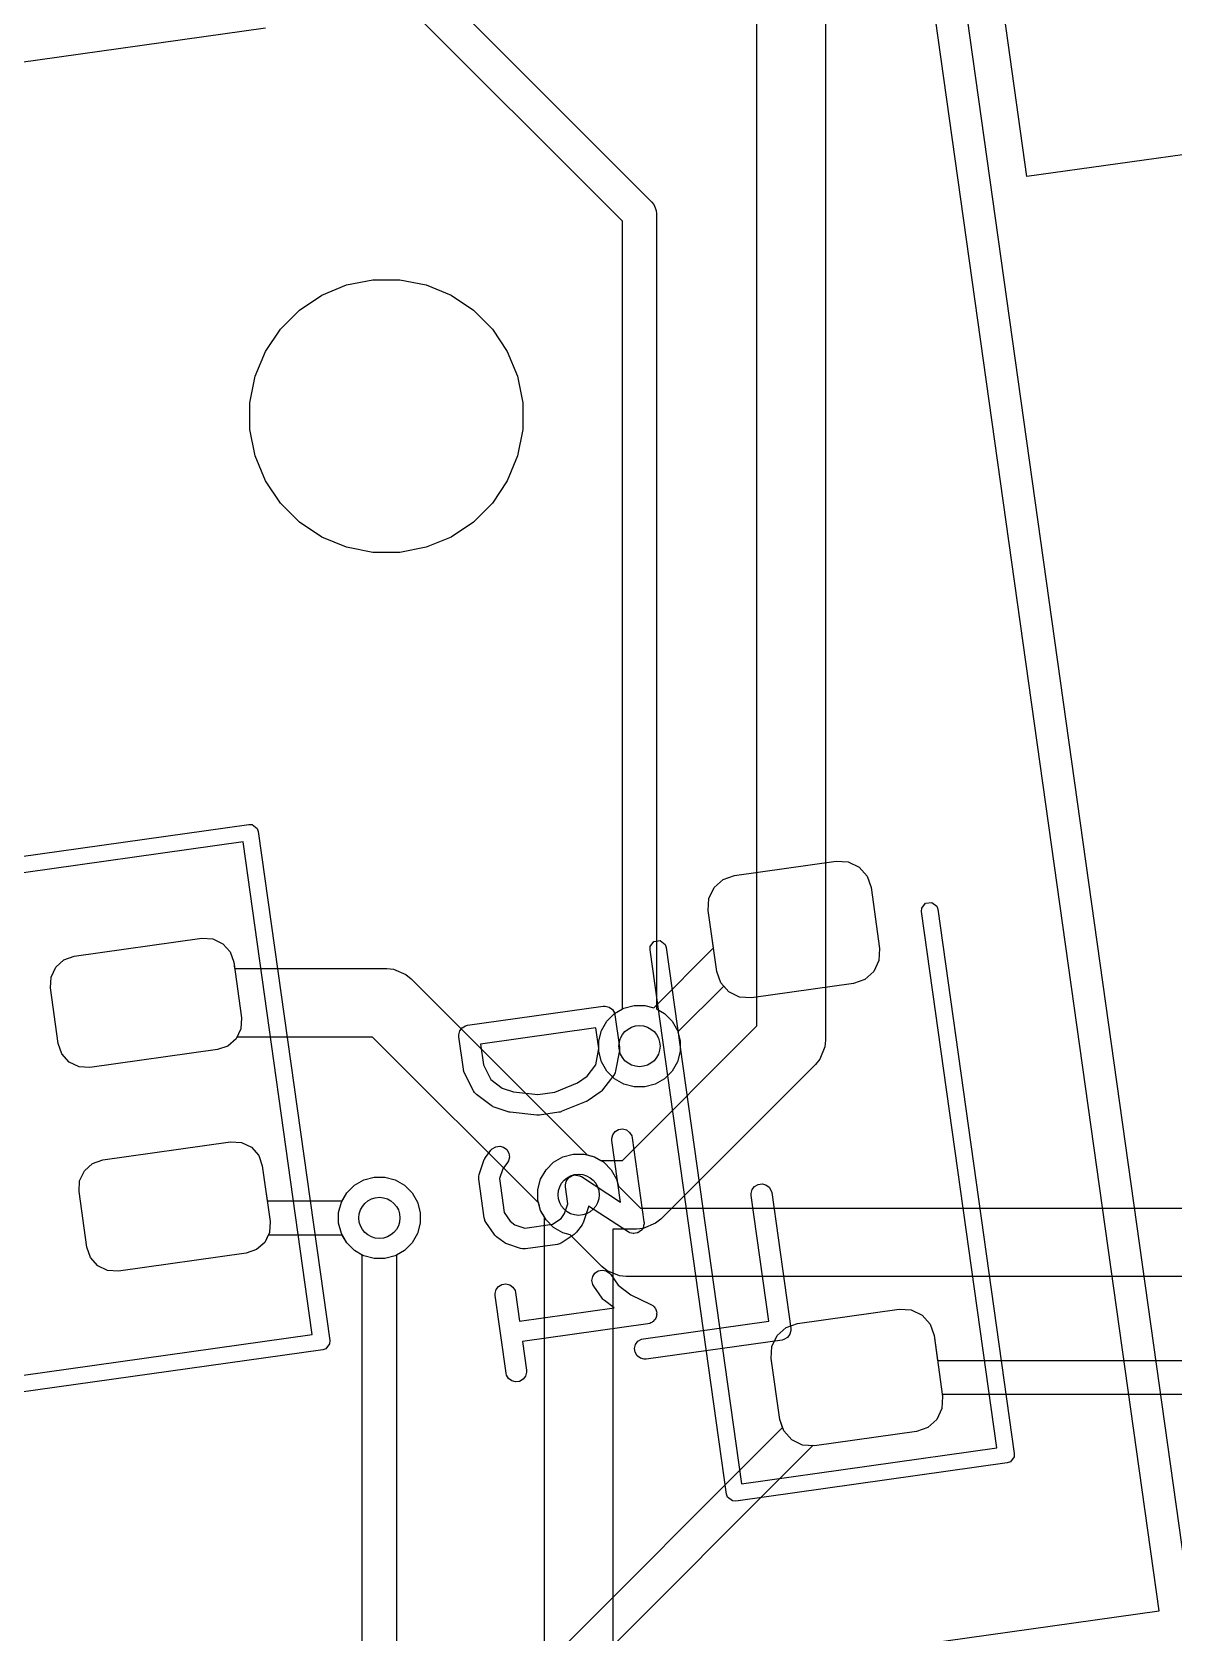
# Model space of a CAD drawing. Header units: millimetres. Extents: x 14 to 286, y -133 to -45.
# Drawn here: x 208.78 to 217.11, y -105.54 to -93.87 of the extents above; entities that cross this region are included whole.
import ezdxf

# ---------------------------------------------------------------- set-up
doc = ezdxf.new("R2010")
doc.units = ezdxf.units.MM
for name, color, linetype, true_color in [('B.Cu', 153, 'CONTINUOUS', 0x4d7fc4), ('B.Mask', 4, 'CONTINUOUS', 0x02ffee), ('B.Paste', 132, 'CONTINUOUS', 0x00c2c2), ('B.Silkscreen', 31, 'CONTINUOUS', 0xe8b2a7), ('F.Cu', 13, 'CONTINUOUS', 0xc83434), ('F.Mask', 201, 'CONTINUOUS', 0xd864ff), ('F.Paste', 253, 'CONTINUOUS', 0xb4a09a), ('F.Silkscreen', 41, 'CONTINUOUS', 0xf2eda1), ('User.Drawings', 9, 'CONTINUOUS', 0xc2c2c2)]:
    doc.layers.add(name, color=color, linetype=linetype, true_color=true_color)

msp = doc.modelspace()

# ---------------------------------------------------------------- linework, layer by layer
at = {"layer": 'B.Cu', "linetype": 'CONTINUOUS'}
for p, q in [((214.5711, -82.1548), (214.5711, -101.2197)), ((214.0711, -101.116146), (214.0711, -82.258353)), ((216.040353, -94.920786), (215.622834, -91.949982)), ((211.671546, -93.47407), (213.302788, -95.105311)), ((213.0894, -95.245476), (211.465312, -93.621388)), ((217.996178, -94.645912), (216.040353, -94.920786)), ((213.302788, -95.105311), (213.318333, -95.124253)), ((213.318333, -95.124253), (213.318334, -95.124254)), ((213.318334, -95.124254), (213.323959, -95.137835)), ((213.323959, -95.137835), (213.336123, -95.167202)), ((213.336123, -95.167202), (213.336998, -95.169314)), ((213.0894, -100.992022), (213.0894, -95.245476)), ((213.336998, -95.169314), (213.3394, -95.1937)), ((213.3394, -95.1937), (213.3394, -100.992022)), ((213.031772, -101.025294), (213.0894, -100.992022)), ((213.3394, -100.992022), (213.397028, -101.025294)), ((212.937236, -101.148495), (212.976394, -101.080672)), ((212.976394, -101.080672), (213.031772, -101.025294)), ((213.089846, -102.0974), (214.0711, -101.116146)), ((213.397028, -101.025294), (213.452406, -101.080672)), ((213.452406, -101.080672), (213.491564, -101.148495)), ((212.916967, -101.224142), (212.937236, -101.148495)), ((212.916967, -101.302458), (212.916967, -101.224142)), ((213.491564, -101.148495), (213.511833, -101.224142)), ((213.511833, -101.224142), (213.511833, -101.302458)), ((214.5711, -101.2197), (214.566297, -101.268462)), ((212.937236, -101.378105), (212.916967, -101.302458)), ((213.511833, -101.302458), (213.491564, -101.378105)), ((214.566297, -101.268472), (214.528968, -101.358592)), ((214.566297, -101.268462), (214.566297, -101.268472)), ((212.976394, -101.445928), (212.937236, -101.378105)), ((213.031772, -101.501306), (212.976394, -101.445928)), ((214.497877, -101.396476), (213.370177, -102.524177)), ((213.452406, -101.445928), (213.397028, -101.501306)), ((213.491564, -101.378105), (213.452406, -101.445928)), ((214.528968, -101.358592), (214.497877, -101.396476)), ((213.099595, -101.540464), (213.031772, -101.501306)), ((213.175242, -101.560733), (213.099595, -101.540464)), ((213.253558, -101.560733), (213.175242, -101.560733)), ((213.329205, -101.540464), (213.253558, -101.560733)), ((213.397028, -101.501306), (213.329205, -101.540464)), ((212.655595, -102.070236), (212.731242, -102.049967)), ((212.731242, -102.049967), (212.809558, -102.049967)), ((212.809558, -102.049967), (212.885205, -102.070236)), ((212.493236, -102.232595), (212.532394, -102.164772)), ((212.532394, -102.164772), (212.587772, -102.109394)), ((212.587772, -102.109394), (212.655595, -102.070236)), ((212.885205, -102.070236), (212.932254, -102.0974)), ((212.932254, -102.0974), (213.089846, -102.0974)), ((211.079294, -102.333272), (211.134672, -102.277894)), ((211.134672, -102.277894), (211.202495, -102.238736)), ((211.202495, -102.238736), (211.278142, -102.218467)), ((211.278142, -102.218467), (211.356458, -102.218467)), ((211.356458, -102.218467), (211.432105, -102.238736)), ((211.432105, -102.238736), (211.499928, -102.277894)), ((211.499928, -102.277894), (211.555306, -102.333272)), ((212.472967, -102.308242), (212.493236, -102.232595)), ((211.019867, -102.476742), (211.040136, -102.401095)), ((211.040136, -102.401095), (211.079294, -102.333272)), ((211.555306, -102.333272), (211.594464, -102.401095)), ((211.594464, -102.401095), (211.614733, -102.476742)), ((212.472967, -102.386558), (212.472967, -102.308242)), ((212.493236, -102.462205), (212.472967, -102.386558)), ((211.019867, -102.555058), (211.019867, -102.476742)), ((211.614733, -102.476742), (211.614733, -102.555058)), ((212.5204, -102.509253), (212.493236, -102.462205)), ((212.5204, -107.5731), (212.5204, -102.509253)), ((213.370177, -102.524177), (213.332297, -102.555262)), ((211.040136, -102.630705), (211.019867, -102.555058)), ((211.079294, -102.698528), (211.040136, -102.630705)), ((211.594464, -102.630705), (211.555306, -102.698528)), ((211.614733, -102.555058), (211.594464, -102.630705)), ((213.1934, -102.5974), (213.0204, -102.5974)), ((213.0204, -102.5974), (213.0204, -107.469546)), ((213.242173, -102.592596), (213.1934, -102.5974)), ((213.332293, -102.555267), (213.242173, -102.592596)), ((213.332297, -102.555262), (213.332293, -102.555267)), ((211.134672, -102.753906), (211.079294, -102.698528)), ((211.1923, -102.787177), (211.134672, -102.753906)), ((211.499928, -102.753906), (211.4423, -102.787177)), ((211.555306, -102.698528), (211.499928, -102.753906)), ((211.1923, -107.041224), (211.1923, -102.787177)), ((211.4423, -102.787177), (211.4423, -107.093))]:
    msp.add_line(p, q, dxfattribs=at)
at = {"layer": 'B.Cu'}
for centre in [(213.2144, -101.2633), (212.7704, -102.3474), (211.3173, -102.5159)]:
    msp.add_circle(centre, 0.15, dxfattribs=at)
at = {"layer": 'B.Mask', "linetype": 'CONTINUOUS'}
for p, q in [((216.040353, -94.920786), (215.622834, -91.949982)), ((219.308238, -94.461514), (216.040353, -94.920786)), ((210.896665, -95.78608), (211.077777, -95.711061)), ((211.077777, -95.711061), (211.270045, -95.672816)), ((211.270045, -95.672816), (211.466079, -95.672816)), ((211.466079, -95.672816), (211.658347, -95.711061)), ((211.658347, -95.711061), (211.839459, -95.78608)), ((210.733669, -95.894991), (210.896665, -95.78608)), ((211.839459, -95.78608), (212.002455, -95.894991)), ((210.595052, -96.033608), (210.733669, -95.894991)), ((212.002455, -95.894991), (212.141072, -96.033608)), ((210.486141, -96.196604), (210.595052, -96.033608)), ((212.141072, -96.033608), (212.249983, -96.196604)), ((210.411122, -96.377716), (210.486141, -96.196604)), ((212.249983, -96.196604), (212.325002, -96.377716)), ((210.372877, -96.569984), (210.411122, -96.377716)), ((212.325002, -96.377716), (212.363247, -96.569984)), ((210.372877, -96.766018), (210.372877, -96.569984)), ((212.363247, -96.569984), (212.363247, -96.766018)), ((210.411122, -96.958286), (210.372877, -96.766018)), ((212.363247, -96.766018), (212.325002, -96.958286)), ((210.486141, -97.139398), (210.411122, -96.958286)), ((212.325002, -96.958286), (212.249983, -97.139398)), ((210.595052, -97.302394), (210.486141, -97.139398)), ((212.249983, -97.139398), (212.141072, -97.302394)), ((210.733669, -97.441011), (210.595052, -97.302394)), ((212.141072, -97.302394), (212.002455, -97.441011)), ((210.896665, -97.549922), (210.733669, -97.441011)), ((212.002455, -97.441011), (211.839459, -97.549922)), ((211.077777, -97.624941), (210.896665, -97.549922)), ((211.839459, -97.549922), (211.658347, -97.624941)), ((211.270045, -97.663186), (211.077777, -97.624941)), ((211.466079, -97.663186), (211.270045, -97.663186)), ((211.658347, -97.624941), (211.466079, -97.663186))]:
    msp.add_line(p, q, dxfattribs=at)
at = {"layer": 'B.Paste', "linetype": 'CONTINUOUS'}
for p, q in [((216.040353, -94.920786), (215.622834, -91.949982)), ((219.308238, -94.461514), (216.040353, -94.920786))]:
    msp.add_line(p, q, dxfattribs=at)
at = {"layer": 'B.Silkscreen', "linetype": 'CONTINUOUS'}
msp.add_line((210.485652, -93.83827), (205.534311, -94.534135), dxfattribs=at)
at = {"layer": 'F.Cu', "linetype": 'CONTINUOUS'}
for p, q in [((213.906786, -100.018727), (214.649487, -99.914347)), ((214.649487, -99.914347), (214.737136, -99.919324)), ((214.737136, -99.919324), (214.816209, -99.957465)), ((213.758407, -100.106129), (213.823903, -100.047671)), ((213.823903, -100.047671), (213.906786, -100.018727)), ((214.816209, -99.957465), (214.874667, -100.022961)), ((214.874667, -100.022961), (214.903611, -100.105844)), ((213.715289, -100.272852), (213.720266, -100.185202)), ((213.720266, -100.185202), (213.758407, -100.106129)), ((214.903611, -100.105844), (214.966239, -100.551464)), ((213.753831, -100.547092), (213.715289, -100.272852)), ((209.091614, -100.607453), (210.022466, -100.476631)), ((210.022466, -100.476631), (210.102324, -100.481166)), ((210.102324, -100.481166), (210.174369, -100.515915)), ((210.174369, -100.515915), (210.22763, -100.57559)), ((208.956424, -100.687086), (209.016099, -100.633825)), ((209.016099, -100.633825), (209.091614, -100.607453)), ((210.22763, -100.57559), (210.254001, -100.651105)), ((210.254001, -100.651105), (210.260606, -100.6981)), ((213.317834, -100.983089), (213.753831, -100.547092)), ((214.961262, -100.639114), (214.923121, -100.718187)), ((214.966239, -100.551464), (214.961262, -100.639114)), ((208.91714, -100.838989), (208.921675, -100.759131)), ((208.921675, -100.759131), (208.956424, -100.687086)), ((210.260606, -100.6981), (211.3711, -100.6981)), ((211.3711, -100.6981), (211.419873, -100.702904)), ((211.419873, -100.702904), (211.509993, -100.740233)), ((211.509993, -100.740233), (211.509997, -100.740237)), ((211.509997, -100.740237), (211.547877, -100.771323)), ((211.547877, -100.771323), (212.832729, -102.056175)), ((214.923121, -100.718187), (214.857625, -100.776645)), ((208.974201, -101.244999), (208.91714, -100.838989)), ((213.828677, -100.825798), (213.49461, -101.159865)), ((213.865319, -100.866851), (213.828677, -100.825798)), ((213.944392, -100.904992), (213.865319, -100.866851)), ((214.774742, -100.805589), (214.032041, -100.909969)), ((214.857625, -100.776645), (214.774742, -100.805589)), ((213.031772, -101.025294), (213.099595, -100.986136)), ((213.099595, -100.986136), (213.175242, -100.965867)), ((213.175242, -100.965867), (213.253558, -100.965867)), ((213.253558, -100.965867), (213.317834, -100.983089)), ((214.032041, -100.909969), (213.944392, -100.904992)), ((212.937236, -101.148495), (212.976394, -101.080672)), ((212.976394, -101.080672), (213.031772, -101.025294)), ((210.271778, -101.209018), (210.212103, -101.262279)), ((210.277044, -101.1981), (210.271778, -101.209018)), ((211.267546, -101.1981), (210.277044, -101.1981)), ((212.479175, -102.409729), (211.267546, -101.1981)), ((212.916967, -101.224142), (212.937236, -101.148495)), ((212.916967, -101.302458), (212.916967, -101.224142)), ((213.49461, -101.159865), (213.511833, -101.224142)), ((213.511833, -101.224142), (213.511833, -101.302458)), ((209.000572, -101.320514), (208.974201, -101.244999)), ((209.053833, -101.380189), (209.000572, -101.320514)), ((210.136588, -101.288651), (209.205736, -101.419473)), ((210.212103, -101.262279), (210.136588, -101.288651)), ((212.937236, -101.378105), (212.916967, -101.302458)), ((213.511833, -101.302458), (213.491564, -101.378105)), ((209.125878, -101.414938), (209.053833, -101.380189)), ((209.205736, -101.419473), (209.125878, -101.414938)), ((212.976394, -101.445928), (212.937236, -101.378105)), ((213.031772, -101.501306), (212.976394, -101.445928)), ((213.452406, -101.445928), (213.397028, -101.501306)), ((213.491564, -101.378105), (213.452406, -101.445928)), ((213.099595, -101.540464), (213.031772, -101.501306)), ((213.175242, -101.560733), (213.099595, -101.540464)), ((213.253558, -101.560733), (213.175242, -101.560733)), ((213.329205, -101.540464), (213.253558, -101.560733)), ((213.397028, -101.501306), (213.329205, -101.540464)), ((209.300373, -102.092855), (210.231225, -101.962033)), ((210.231225, -101.962033), (210.311083, -101.966568)), ((210.311083, -101.966568), (210.383128, -102.001317)), ((210.383128, -102.001317), (210.436389, -102.060992)), ((212.832729, -102.056175), (212.885205, -102.070236)), ((209.130434, -102.244533), (209.165183, -102.172488)), ((209.165183, -102.172488), (209.224858, -102.119227)), ((209.224858, -102.119227), (209.300373, -102.092855)), ((210.436389, -102.060992), (210.46276, -102.136507)), ((210.46276, -102.136507), (210.498513, -102.3909)), ((212.885205, -102.070236), (212.953028, -102.109394)), ((212.953028, -102.109394), (213.008406, -102.164772)), ((213.008406, -102.164772), (213.047564, -102.232595)), ((209.125899, -102.324391), (209.130434, -102.244533)), ((211.079294, -102.333272), (211.134672, -102.277894)), ((211.134672, -102.277894), (211.202495, -102.238736)), ((211.202495, -102.238736), (211.278142, -102.218467)), ((211.278142, -102.218467), (211.356458, -102.218467)), ((211.356458, -102.218467), (211.432105, -102.238736)), ((211.432105, -102.238736), (211.499928, -102.277894)), ((211.499928, -102.277894), (211.555306, -102.333272)), ((213.047564, -102.232595), (213.061624, -102.28507)), ((213.061624, -102.28507), (213.221053, -102.4445)), ((209.18296, -102.730401), (209.125899, -102.324391)), ((210.498513, -102.3909), (211.046022, -102.3909)), ((211.046022, -102.3909), (211.079294, -102.333272)), ((211.555306, -102.333272), (211.594464, -102.401095)), ((211.594464, -102.401095), (211.614733, -102.476742)), ((211.614733, -102.476742), (211.614733, -102.555058)), ((212.493236, -102.462205), (212.479175, -102.409729)), ((212.532394, -102.530028), (212.493236, -102.462205)), ((213.221053, -102.4445), (223.969246, -102.4445)), ((210.506351, -102.6409), (210.480537, -102.69442)), ((211.046022, -102.6409), (210.506351, -102.6409)), ((211.079294, -102.698528), (211.046022, -102.6409)), ((211.594464, -102.630705), (211.555306, -102.698528)), ((211.614733, -102.555058), (211.594464, -102.630705)), ((212.587772, -102.585406), (212.532394, -102.530028)), ((212.655595, -102.624564), (212.587772, -102.585406)), ((212.70807, -102.638624), (212.655595, -102.624564)), ((212.940724, -102.871277), (212.70807, -102.638624)), ((209.209331, -102.805916), (209.18296, -102.730401)), ((210.420862, -102.747681), (210.345347, -102.774053)), ((210.480537, -102.69442), (210.420862, -102.747681)), ((211.134672, -102.753906), (211.079294, -102.698528)), ((211.202495, -102.793064), (211.134672, -102.753906)), ((211.499928, -102.753906), (211.432105, -102.793064)), ((211.555306, -102.698528), (211.499928, -102.753906)), ((209.262592, -102.865591), (209.209331, -102.805916)), ((209.334637, -102.90034), (209.262592, -102.865591)), ((210.345347, -102.774053), (209.414495, -102.904875)), ((211.278142, -102.813333), (211.202495, -102.793064)), ((211.356458, -102.813333), (211.278142, -102.813333)), ((211.432105, -102.793064), (211.356458, -102.813333)), ((212.978608, -102.902368), (212.940724, -102.871277)), ((209.414495, -102.904875), (209.334637, -102.90034)), ((213.068728, -102.939697), (212.978608, -102.902368)), ((213.068737, -102.939697), (213.068728, -102.939697)), ((213.1175, -102.9445), (213.068737, -102.939697)), ((223.969246, -102.9445), (213.1175, -102.9445)), ((214.366058, -103.286611), (215.108759, -103.182231)), ((215.108759, -103.182231), (215.196408, -103.187208)), ((215.196408, -103.187208), (215.275481, -103.225349)), ((215.275481, -103.225349), (215.333939, -103.290845)), ((214.217679, -103.374013), (214.283175, -103.315555)), ((214.283175, -103.315555), (214.366058, -103.286611)), ((215.333939, -103.290845), (215.362883, -103.373728)), ((214.174561, -103.540736), (214.179538, -103.453086)), ((214.179538, -103.453086), (214.217679, -103.374013)), ((215.362883, -103.373728), (215.388359, -103.555)), ((214.237189, -103.986356), (214.174561, -103.540736)), ((215.388359, -103.555), (236.297924, -103.555)), ((236.3497, -103.805), (215.423495, -103.805)), ((215.423495, -103.805), (215.425511, -103.819348)), ((215.420534, -103.906998), (215.382393, -103.986071)), ((215.425511, -103.819348), (215.420534, -103.906998)), ((214.257812, -104.045411), (214.237189, -103.986356)), ((215.382393, -103.986071), (215.316897, -104.044529)), ((212.538224, -105.765), (214.257812, -104.045411)), ((215.234014, -104.073473), (214.491313, -104.177853)), ((215.316897, -104.044529), (215.234014, -104.073473)), ((214.479588, -104.177187), (212.678388, -105.978388)), ((214.491313, -104.177853), (214.479588, -104.177187))]:
    msp.add_line(p, q, dxfattribs=at)
at = {"layer": 'F.Cu'}
for centre in [(213.2144, -101.2633), (212.7704, -102.3474), (211.3173, -102.5159)]:
    msp.add_circle(centre, 0.15, dxfattribs=at)
at = {"layer": 'F.Mask', "linetype": 'CONTINUOUS'}
for p, q in [((210.896665, -95.78608), (211.077777, -95.711061)), ((211.077777, -95.711061), (211.270045, -95.672816)), ((211.270045, -95.672816), (211.466079, -95.672816)), ((211.466079, -95.672816), (211.658347, -95.711061)), ((211.658347, -95.711061), (211.839459, -95.78608)), ((210.733669, -95.894991), (210.896665, -95.78608)), ((211.839459, -95.78608), (212.002455, -95.894991)), ((210.595052, -96.033608), (210.733669, -95.894991)), ((212.002455, -95.894991), (212.141072, -96.033608)), ((210.486141, -96.196604), (210.595052, -96.033608)), ((212.141072, -96.033608), (212.249983, -96.196604)), ((210.411122, -96.377716), (210.486141, -96.196604)), ((212.249983, -96.196604), (212.325002, -96.377716)), ((210.372877, -96.569984), (210.411122, -96.377716)), ((212.325002, -96.377716), (212.363247, -96.569984)), ((210.372877, -96.766018), (210.372877, -96.569984)), ((212.363247, -96.569984), (212.363247, -96.766018)), ((210.411122, -96.958286), (210.372877, -96.766018)), ((212.363247, -96.766018), (212.325002, -96.958286)), ((210.486141, -97.139398), (210.411122, -96.958286)), ((212.325002, -96.958286), (212.249983, -97.139398)), ((210.595052, -97.302394), (210.486141, -97.139398)), ((212.249983, -97.139398), (212.141072, -97.302394)), ((210.733669, -97.441011), (210.595052, -97.302394)), ((212.141072, -97.302394), (212.002455, -97.441011)), ((210.896665, -97.549922), (210.733669, -97.441011)), ((212.002455, -97.441011), (211.839459, -97.549922)), ((211.077777, -97.624941), (210.896665, -97.549922)), ((211.839459, -97.549922), (211.658347, -97.624941)), ((211.270045, -97.663186), (211.077777, -97.624941)), ((211.466079, -97.663186), (211.270045, -97.663186)), ((211.658347, -97.624941), (211.466079, -97.663186)), ((213.906786, -100.018727), (214.649487, -99.914347)), ((214.649487, -99.914347), (214.737136, -99.919324)), ((214.737136, -99.919324), (214.816209, -99.957465)), ((213.758407, -100.106129), (213.823903, -100.047671)), ((213.823903, -100.047671), (213.906786, -100.018727)), ((214.816209, -99.957465), (214.874667, -100.022961)), ((214.874667, -100.022961), (214.903611, -100.105844)), ((213.715289, -100.272852), (213.720266, -100.185202)), ((213.720266, -100.185202), (213.758407, -100.106129)), ((214.903611, -100.105844), (214.966239, -100.551464)), ((213.777917, -100.718472), (213.715289, -100.272852)), ((209.091614, -100.607453), (210.022466, -100.476631)), ((210.022466, -100.476631), (210.102324, -100.481166)), ((210.102324, -100.481166), (210.174369, -100.515915)), ((210.174369, -100.515915), (210.22763, -100.57559)), ((208.956424, -100.687086), (209.016099, -100.633825)), ((209.016099, -100.633825), (209.091614, -100.607453)), ((210.22763, -100.57559), (210.254001, -100.651105)), ((210.254001, -100.651105), (210.311062, -101.057115)), ((214.961262, -100.639114), (214.923121, -100.718187)), ((214.966239, -100.551464), (214.961262, -100.639114)), ((208.91714, -100.838989), (208.921675, -100.759131)), ((208.921675, -100.759131), (208.956424, -100.687086)), ((213.806861, -100.801355), (213.777917, -100.718472)), ((214.923121, -100.718187), (214.857625, -100.776645)), ((208.974201, -101.244999), (208.91714, -100.838989)), ((213.865319, -100.866851), (213.806861, -100.801355)), ((213.944392, -100.904992), (213.865319, -100.866851)), ((214.774742, -100.805589), (214.032041, -100.909969)), ((214.857625, -100.776645), (214.774742, -100.805589)), ((214.032041, -100.909969), (213.944392, -100.904992)), ((210.311062, -101.057115), (210.306527, -101.136973)), ((210.271778, -101.209018), (210.212103, -101.262279)), ((210.306527, -101.136973), (210.271778, -101.209018)), ((209.000572, -101.320514), (208.974201, -101.244999)), ((209.053833, -101.380189), (209.000572, -101.320514)), ((210.136588, -101.288651), (209.205736, -101.419473)), ((210.212103, -101.262279), (210.136588, -101.288651)), ((209.125878, -101.414938), (209.053833, -101.380189)), ((209.205736, -101.419473), (209.125878, -101.414938)), ((209.300373, -102.092855), (210.231225, -101.962033)), ((210.231225, -101.962033), (210.311083, -101.966568)), ((210.311083, -101.966568), (210.383128, -102.001317)), ((210.383128, -102.001317), (210.436389, -102.060992)), ((209.130434, -102.244533), (209.165183, -102.172488)), ((209.165183, -102.172488), (209.224858, -102.119227)), ((209.224858, -102.119227), (209.300373, -102.092855)), ((210.436389, -102.060992), (210.46276, -102.136507)), ((210.46276, -102.136507), (210.519821, -102.542517)), ((209.125899, -102.324391), (209.130434, -102.244533)), ((209.18296, -102.730401), (209.125899, -102.324391)), ((210.515286, -102.622375), (210.480537, -102.69442)), ((210.519821, -102.542517), (210.515286, -102.622375)), ((209.209331, -102.805916), (209.18296, -102.730401)), ((210.420862, -102.747681), (210.345347, -102.774053)), ((210.480537, -102.69442), (210.420862, -102.747681)), ((209.262592, -102.865591), (209.209331, -102.805916)), ((209.334637, -102.90034), (209.262592, -102.865591)), ((210.345347, -102.774053), (209.414495, -102.904875)), ((209.414495, -102.904875), (209.334637, -102.90034)), ((214.366058, -103.286611), (215.108759, -103.182231)), ((215.108759, -103.182231), (215.196408, -103.187208)), ((215.196408, -103.187208), (215.275481, -103.225349)), ((215.275481, -103.225349), (215.333939, -103.290845)), ((214.217679, -103.374013), (214.283175, -103.315555)), ((214.283175, -103.315555), (214.366058, -103.286611)), ((215.333939, -103.290845), (215.362883, -103.373728)), ((214.174561, -103.540736), (214.179538, -103.453086)), ((214.179538, -103.453086), (214.217679, -103.374013)), ((215.362883, -103.373728), (215.425511, -103.819348)), ((214.237189, -103.986356), (214.174561, -103.540736)), ((215.420534, -103.906998), (215.382393, -103.986071)), ((215.425511, -103.819348), (215.420534, -103.906998)), ((214.266133, -104.069239), (214.237189, -103.986356)), ((215.382393, -103.986071), (215.316897, -104.044529)), ((214.324591, -104.134735), (214.266133, -104.069239)), ((214.403664, -104.172876), (214.324591, -104.134735)), ((215.234014, -104.073473), (214.491313, -104.177853)), ((215.316897, -104.044529), (215.234014, -104.073473)), ((214.491313, -104.177853), (214.403664, -104.172876))]:
    msp.add_line(p, q, dxfattribs=at)
at = {"layer": 'F.Paste', "linetype": 'CONTINUOUS'}
for p, q in [((213.906786, -100.018727), (214.649487, -99.914347)), ((214.649487, -99.914347), (214.737136, -99.919324)), ((214.737136, -99.919324), (214.816209, -99.957465)), ((213.758407, -100.106129), (213.823903, -100.047671)), ((213.823903, -100.047671), (213.906786, -100.018727)), ((214.816209, -99.957465), (214.874667, -100.022961)), ((214.874667, -100.022961), (214.903611, -100.105844)), ((213.715289, -100.272852), (213.720266, -100.185202)), ((213.720266, -100.185202), (213.758407, -100.106129)), ((214.903611, -100.105844), (214.966239, -100.551464)), ((213.777917, -100.718472), (213.715289, -100.272852)), ((209.091614, -100.607453), (210.022466, -100.476631)), ((210.022466, -100.476631), (210.102324, -100.481166)), ((210.102324, -100.481166), (210.174369, -100.515915)), ((210.174369, -100.515915), (210.22763, -100.57559)), ((208.956424, -100.687086), (209.016099, -100.633825)), ((209.016099, -100.633825), (209.091614, -100.607453)), ((210.22763, -100.57559), (210.254001, -100.651105)), ((210.254001, -100.651105), (210.311062, -101.057115)), ((214.961262, -100.639114), (214.923121, -100.718187)), ((214.966239, -100.551464), (214.961262, -100.639114)), ((208.91714, -100.838989), (208.921675, -100.759131)), ((208.921675, -100.759131), (208.956424, -100.687086)), ((213.806861, -100.801355), (213.777917, -100.718472)), ((214.923121, -100.718187), (214.857625, -100.776645)), ((208.974201, -101.244999), (208.91714, -100.838989)), ((213.865319, -100.866851), (213.806861, -100.801355)), ((213.944392, -100.904992), (213.865319, -100.866851)), ((214.774742, -100.805589), (214.032041, -100.909969)), ((214.857625, -100.776645), (214.774742, -100.805589)), ((214.032041, -100.909969), (213.944392, -100.904992)), ((210.311062, -101.057115), (210.306527, -101.136973)), ((210.271778, -101.209018), (210.212103, -101.262279)), ((210.306527, -101.136973), (210.271778, -101.209018)), ((209.000572, -101.320514), (208.974201, -101.244999)), ((209.053833, -101.380189), (209.000572, -101.320514)), ((210.136588, -101.288651), (209.205736, -101.419473)), ((210.212103, -101.262279), (210.136588, -101.288651)), ((209.125878, -101.414938), (209.053833, -101.380189)), ((209.205736, -101.419473), (209.125878, -101.414938)), ((209.300373, -102.092855), (210.231225, -101.962033)), ((210.231225, -101.962033), (210.311083, -101.966568)), ((210.311083, -101.966568), (210.383128, -102.001317)), ((210.383128, -102.001317), (210.436389, -102.060992)), ((209.130434, -102.244533), (209.165183, -102.172488)), ((209.165183, -102.172488), (209.224858, -102.119227)), ((209.224858, -102.119227), (209.300373, -102.092855)), ((210.436389, -102.060992), (210.46276, -102.136507)), ((210.46276, -102.136507), (210.519821, -102.542517)), ((209.125899, -102.324391), (209.130434, -102.244533)), ((209.18296, -102.730401), (209.125899, -102.324391)), ((210.515286, -102.622375), (210.480537, -102.69442)), ((210.519821, -102.542517), (210.515286, -102.622375)), ((209.209331, -102.805916), (209.18296, -102.730401)), ((210.420862, -102.747681), (210.345347, -102.774053)), ((210.480537, -102.69442), (210.420862, -102.747681)), ((209.262592, -102.865591), (209.209331, -102.805916)), ((209.334637, -102.90034), (209.262592, -102.865591)), ((210.345347, -102.774053), (209.414495, -102.904875)), ((209.414495, -102.904875), (209.334637, -102.90034)), ((214.366058, -103.286611), (215.108759, -103.182231)), ((215.108759, -103.182231), (215.196408, -103.187208)), ((215.196408, -103.187208), (215.275481, -103.225349)), ((215.275481, -103.225349), (215.333939, -103.290845)), ((214.217679, -103.374013), (214.283175, -103.315555)), ((214.283175, -103.315555), (214.366058, -103.286611)), ((215.333939, -103.290845), (215.362883, -103.373728)), ((214.174561, -103.540736), (214.179538, -103.453086)), ((214.179538, -103.453086), (214.217679, -103.374013)), ((215.362883, -103.373728), (215.425511, -103.819348)), ((214.237189, -103.986356), (214.174561, -103.540736)), ((215.420534, -103.906998), (215.382393, -103.986071)), ((215.425511, -103.819348), (215.420534, -103.906998)), ((214.266133, -104.069239), (214.237189, -103.986356)), ((215.382393, -103.986071), (215.316897, -104.044529)), ((214.324591, -104.134735), (214.266133, -104.069239)), ((214.403664, -104.172876), (214.324591, -104.134735)), ((215.234014, -104.073473), (214.491313, -104.177853)), ((215.316897, -104.044529), (215.234014, -104.073473)), ((214.491313, -104.177853), (214.403664, -104.172876))]:
    msp.add_line(p, q, dxfattribs=at)
at = {"layer": 'F.Silkscreen', "linetype": 'CONTINUOUS'}
for p, q in [((210.896665, -95.78608), (211.077777, -95.711061)), ((211.077777, -95.711061), (211.270045, -95.672816)), ((211.270045, -95.672816), (211.466079, -95.672816)), ((211.466079, -95.672816), (211.658347, -95.711061)), ((211.658347, -95.711061), (211.839459, -95.78608)), ((210.733669, -95.894991), (210.896665, -95.78608)), ((211.839459, -95.78608), (212.002455, -95.894991)), ((210.595052, -96.033608), (210.733669, -95.894991)), ((212.002455, -95.894991), (212.141072, -96.033608)), ((210.486141, -96.196604), (210.595052, -96.033608)), ((212.141072, -96.033608), (212.249983, -96.196604)), ((210.411122, -96.377716), (210.486141, -96.196604)), ((212.249983, -96.196604), (212.325002, -96.377716)), ((210.372877, -96.569984), (210.411122, -96.377716)), ((212.325002, -96.377716), (212.363247, -96.569984)), ((210.372877, -96.766018), (210.372877, -96.569984)), ((212.363247, -96.569984), (212.363247, -96.766018)), ((210.411122, -96.958286), (210.372877, -96.766018)), ((212.363247, -96.766018), (212.325002, -96.958286)), ((210.486141, -97.139398), (210.411122, -96.958286)), ((212.325002, -96.958286), (212.249983, -97.139398)), ((210.595052, -97.302394), (210.486141, -97.139398)), ((212.249983, -97.139398), (212.141072, -97.302394)), ((210.733669, -97.441011), (210.595052, -97.302394)), ((212.141072, -97.302394), (212.002455, -97.441011)), ((210.896665, -97.549922), (210.733669, -97.441011)), ((212.002455, -97.441011), (211.839459, -97.549922)), ((211.077777, -97.624941), (210.896665, -97.549922)), ((211.839459, -97.549922), (211.658347, -97.624941)), ((211.270045, -97.663186), (211.077777, -97.624941)), ((211.466079, -97.663186), (211.270045, -97.663186)), ((211.658347, -97.624941), (211.466079, -97.663186)), ((203.136222, -100.661813), (210.365179, -99.64585)), ((210.365179, -99.64585), (210.388552, -99.647177)), ((210.388552, -99.647177), (210.425227, -99.674814)), ((210.425227, -99.674814), (210.432945, -99.696916)), ((210.432945, -99.696916), (210.954844, -103.410421)), ((210.322463, -99.773032), (203.212338, -100.772294)), ((210.827661, -103.367705), (210.322463, -99.773032)), ((215.271615, -100.281335), (215.272942, -100.257962)), ((215.82135, -104.192896), (215.271615, -100.281335)), ((215.272942, -100.257962), (215.300579, -100.221287)), ((215.300579, -100.221287), (215.346054, -100.214896)), ((215.346054, -100.214896), (215.382729, -100.242533)), ((215.382729, -100.242533), (215.390447, -100.264635)), ((215.390447, -100.264635), (215.948533, -104.235611)), ((213.29108, -100.559681), (213.292407, -100.536308)), ((213.292407, -100.536308), (213.320044, -100.499633)), ((213.320044, -100.499633), (213.365519, -100.493242)), ((213.365519, -100.493242), (213.402194, -100.520879)), ((213.402194, -100.520879), (213.409912, -100.542981)), ((213.849164, -104.530656), (213.29108, -100.559681)), ((213.409912, -100.542981), (213.959645, -104.454539)), ((211.960037, -101.111006), (212.950305, -100.971833)), ((212.950305, -100.971833), (212.964995, -100.971223)), ((212.964995, -100.971223), (212.993327, -100.978551)), ((212.993327, -100.978551), (213.016697, -100.996162)), ((213.016697, -100.996162), (213.03155, -101.021376)), ((211.920534, -101.129322), (211.945748, -101.114469)), ((211.945748, -101.114469), (211.960037, -101.111006)), ((213.03155, -101.021376), (213.035013, -101.035665)), ((213.035013, -101.035665), (213.068149, -101.271443)), ((211.895595, -101.181024), (211.902923, -101.152692)), ((211.896205, -101.195714), (211.895595, -101.181024)), ((211.929341, -101.431492), (211.896205, -101.195714)), ((211.902923, -101.152692), (211.920534, -101.129322)), ((212.89691, -101.13081), (212.055182, -101.249108)), ((212.917915, -101.280265), (212.89691, -101.13081)), ((212.055182, -101.249108), (212.076187, -101.398562)), ((212.896052, -101.398979), (212.917915, -101.280265)), ((213.067639, -101.295465), (213.040366, -101.443559)), ((213.068262, -101.288048), (213.067639, -101.295465)), ((213.068149, -101.271443), (213.068457, -101.278878)), ((213.068758, -101.286133), (213.068262, -101.288048)), ((213.068457, -101.278878), (213.068871, -101.280814)), ((213.068871, -101.280814), (213.068647, -101.28347)), ((213.068647, -101.28347), (213.068758, -101.286133)), ((211.931092, -101.43872), (211.929341, -101.431492)), ((211.931229, -101.440699), (211.931092, -101.43872)), ((211.932176, -101.443191), (211.931229, -101.440699)), ((211.932804, -101.445781), (211.932176, -101.443191)), ((211.933809, -101.447487), (211.932804, -101.445781)), ((211.936453, -101.454443), (211.933809, -101.447487)), ((212.003491, -101.589282), (211.936453, -101.454443)), ((212.076187, -101.398562), (212.129924, -101.50665)), ((212.832975, -101.482684), (212.896052, -101.398979)), ((213.034158, -101.462559), (213.026503, -101.475111)), ((213.034832, -101.459949), (213.034158, -101.462559)), ((213.036298, -101.457688), (213.034832, -101.459949)), ((213.040366, -101.443559), (213.036298, -101.457688)), ((212.011295, -101.601742), (212.003491, -101.589282)), ((212.129924, -101.50665), (212.213631, -101.569728)), ((212.213631, -101.569728), (212.295227, -101.597132)), ((212.596287, -101.598631), (212.762094, -101.531518)), ((212.762094, -101.531518), (212.832975, -101.482684)), ((212.939331, -101.589815), (212.937295, -101.591534)), ((212.940408, -101.588151), (212.939331, -101.589815)), ((212.945447, -101.582677), (212.940408, -101.588151)), ((213.026503, -101.475111), (212.945447, -101.582677)), ((212.013326, -101.603511), (212.011295, -101.601742)), ((212.014694, -101.605834), (212.013326, -101.603511)), ((212.025513, -101.615791), (212.014694, -101.605834)), ((212.133079, -101.696847), (212.025513, -101.615791)), ((212.139429, -101.700719), (212.133079, -101.696847)), ((212.140925, -101.702023), (212.139429, -101.700719)), ((212.143358, -101.703116), (212.140925, -101.702023)), ((212.145631, -101.704502), (212.143358, -101.703116)), ((212.147547, -101.704997), (212.145631, -101.704502)), ((212.154336, -101.708047), (212.147547, -101.704997)), ((212.295227, -101.597132), (212.473107, -101.615943)), ((212.473107, -101.615943), (212.596287, -101.598631)), ((212.826004, -101.667472), (212.64401, -101.741137)), ((212.827018, -101.66694), (212.826004, -101.667472)), ((212.827549, -101.666827), (212.827018, -101.66694)), ((212.833268, -101.663664), (212.827549, -101.666827)), ((212.839027, -101.660646), (212.833268, -101.663664)), ((212.839412, -101.660267), (212.839027, -101.660646)), ((212.840416, -101.659712), (212.839412, -101.660267)), ((212.928099, -101.599302), (212.840416, -101.659712)), ((212.933781, -101.594502), (212.928099, -101.599302)), ((212.93549, -101.593496), (212.933781, -101.594502)), ((212.937295, -101.591534), (212.93549, -101.593496)), ((212.255274, -101.741948), (212.154336, -101.708047)), ((212.256392, -101.742205), (212.255274, -101.741948)), ((212.256867, -101.742463), (212.256392, -101.742205)), ((212.263233, -101.743776), (212.256867, -101.742463)), ((212.269604, -101.745241), (212.263233, -101.743776)), ((212.270145, -101.745203), (212.269604, -101.745241)), ((212.271266, -101.745435), (212.270145, -101.745203)), ((212.466516, -101.766082), (212.271266, -101.745435)), ((212.469077, -101.7661), (212.466516, -101.766082)), ((212.470151, -101.766378), (212.469077, -101.7661)), ((212.475687, -101.766148), (212.470151, -101.766378)), ((212.481219, -101.766188), (212.475687, -101.766148)), ((212.48228, -101.765874), (212.481219, -101.766188)), ((212.484841, -101.765768), (212.48228, -101.765874)), ((212.626308, -101.745886), (212.484841, -101.765768)), ((212.6288, -101.745282), (212.626308, -101.745886)), ((212.629906, -101.745291), (212.6288, -101.745282)), ((212.635215, -101.743727), (212.629906, -101.745291)), ((212.640597, -101.742423), (212.635215, -101.743727)), ((212.64155, -101.741861), (212.640597, -101.742423)), ((212.64401, -101.741137), (212.64155, -101.741861)), ((213.011781, -101.937807), (213.019109, -101.909475)), ((213.012391, -101.952497), (213.011781, -101.937807)), ((213.019109, -101.909475), (213.03672, -101.886105)), ((213.03672, -101.886105), (213.061934, -101.871252)), ((213.061934, -101.871252), (213.090913, -101.867179)), ((213.090913, -101.867179), (213.119245, -101.874507)), ((213.119245, -101.874507), (213.142615, -101.892118)), ((213.142615, -101.892118), (213.157468, -101.917332)), ((213.157468, -101.917332), (213.160931, -101.931621)), ((213.160931, -101.931621), (213.247086, -102.544644)), ((212.090279, -102.076624), (212.130808, -102.022841)), ((212.130808, -102.022841), (212.140764, -102.012023)), ((212.140764, -102.012023), (212.165979, -101.997171)), ((212.165979, -101.997171), (212.194957, -101.993099)), ((212.194957, -101.993099), (212.223289, -102.000426)), ((212.223289, -102.000426), (212.24666, -102.018037)), ((212.24666, -102.018037), (212.261512, -102.043252)), ((212.261512, -102.043252), (212.265584, -102.07223)), ((213.075543, -102.401845), (213.012391, -101.952497)), ((212.045178, -102.19882), (212.079079, -102.097882)), ((212.079079, -102.097882), (212.082128, -102.091091)), ((212.082128, -102.091091), (212.082624, -102.089177)), ((212.082624, -102.089177), (212.084008, -102.086906)), ((212.084008, -102.086906), (212.085103, -102.08447)), ((212.085103, -102.08447), (212.086407, -102.082973)), ((212.086407, -102.082973), (212.090279, -102.076624)), ((212.217398, -102.157177), (212.193009, -102.229793)), ((212.250602, -102.113115), (212.217398, -102.157177)), ((212.258257, -102.100562), (212.250602, -102.113115)), ((212.265584, -102.07223), (212.258257, -102.100562)), ((212.041395, -102.218447), (212.042069, -102.215837)), ((212.042005, -102.233137), (212.041395, -102.218447)), ((212.041885, -102.21315), (212.045178, -102.19882)), ((212.042069, -102.215837), (212.041885, -102.21315)), ((212.081769, -102.516071), (212.042005, -102.233137)), ((212.193009, -102.229793), (212.227844, -102.477661)), ((212.674184, -102.27875), (212.674448, -102.277345)), ((212.674587, -102.280678), (212.674184, -102.27875)), ((212.6743, -102.273759), (212.677352, -102.261956)), ((212.674448, -102.277345), (212.6743, -102.273759)), ((212.67491, -102.288449), (212.674587, -102.280678)), ((212.692327, -102.412383), (212.67491, -102.288449)), ((212.677352, -102.261956), (212.67961, -102.249993)), ((212.67961, -102.249993), (212.680994, -102.247875)), ((212.680994, -102.247875), (212.681628, -102.245427)), ((212.681628, -102.245427), (212.688954, -102.235704)), ((212.688954, -102.235704), (212.695627, -102.225502)), ((212.695627, -102.225502), (212.697718, -102.224074)), ((212.697718, -102.224074), (212.699239, -102.222057)), ((212.699239, -102.222057), (212.709731, -102.215876)), ((212.709731, -102.215876), (212.719798, -102.209006)), ((212.719798, -102.209006), (212.722272, -102.208488)), ((212.722272, -102.208488), (212.724453, -102.207204)), ((212.724453, -102.207204), (212.736526, -102.205507)), ((212.736526, -102.205507), (212.748441, -102.203015)), ((212.748441, -102.203015), (212.750923, -102.203483)), ((212.750923, -102.203483), (212.753432, -102.203131)), ((212.753432, -102.203131), (212.765234, -102.206183)), ((212.765234, -102.206183), (212.777198, -102.208441)), ((212.777198, -102.208441), (212.780377, -102.2101)), ((212.780377, -102.2101), (212.781764, -102.210459)), ((212.781764, -102.210459), (212.78334, -102.211647)), ((212.78334, -102.211647), (212.790232, -102.215244)), ((212.790232, -102.215244), (213.075543, -102.401845)), ((212.085232, -102.530361), (212.081769, -102.516071)), ((212.227844, -102.477661), (212.271304, -102.540743)), ((212.578978, -102.562804), (212.642059, -102.519344)), ((212.642059, -102.519344), (212.667939, -102.484999)), ((212.667939, -102.484999), (212.692327, -102.412383)), ((212.840159, -102.443356), (212.806258, -102.544295)), ((212.8434, -102.42925), (212.840159, -102.443356)), ((213.131764, -102.617849), (212.8434, -102.42925)), ((212.0866, -102.532683), (212.085232, -102.530361)), ((212.087163, -102.535317), (212.0866, -102.532683)), ((212.094278, -102.548184), (212.087163, -102.535317)), ((212.154688, -102.635867), (212.094278, -102.548184)), ((212.15949, -102.641552), (212.154688, -102.635867)), ((212.160495, -102.643258), (212.15949, -102.641552)), ((212.271304, -102.540743), (212.305649, -102.566623)), ((212.305649, -102.566623), (212.378265, -102.591011)), ((212.378265, -102.591011), (212.578978, -102.562804)), ((212.737183, -102.635961), (212.6495, -102.696371)), ((212.742868, -102.631158), (212.737183, -102.635961)), ((212.744574, -102.630154), (212.742868, -102.631158)), ((212.746375, -102.628196), (212.744574, -102.630154)), ((212.748415, -102.626474), (212.746375, -102.628196)), ((212.749493, -102.624809), (212.748415, -102.626474)), ((212.754531, -102.619336), (212.749493, -102.624809)), ((212.795059, -102.565553), (212.754531, -102.619336)), ((212.798933, -102.5592), (212.795059, -102.565553)), ((212.800234, -102.557707), (212.798933, -102.5592)), ((212.801325, -102.555277), (212.800234, -102.557707)), ((212.802714, -102.553), (212.801325, -102.555277)), ((212.80321, -102.55108), (212.802714, -102.553)), ((212.806258, -102.544295), (212.80321, -102.55108)), ((213.138651, -102.621443), (213.131764, -102.617849)), ((213.140232, -102.622635), (213.138651, -102.621443)), ((213.141622, -102.622994), (213.140232, -102.622635)), ((213.144798, -102.624652), (213.141622, -102.622994)), ((213.156756, -102.626908), (213.144798, -102.624652)), ((213.168564, -102.629962), (213.156756, -102.626908)), ((213.171071, -102.629609), (213.168564, -102.629962)), ((213.173554, -102.630078), (213.171071, -102.629609)), ((213.185466, -102.627586), (213.173554, -102.630078)), ((213.197543, -102.625889), (213.185466, -102.627586)), ((213.199723, -102.624604), (213.197543, -102.625889)), ((213.202197, -102.624087), (213.199723, -102.624604)), ((213.212252, -102.617223), (213.202197, -102.624087)), ((213.222757, -102.611036), (213.212252, -102.617223)), ((213.224279, -102.609015), (213.222757, -102.611036)), ((213.226368, -102.60759), (213.224279, -102.609015)), ((213.233032, -102.5974), (213.226368, -102.60759)), ((213.240368, -102.587666), (213.233032, -102.5974)), ((213.241001, -102.585215), (213.240368, -102.587666)), ((213.242386, -102.583099), (213.241001, -102.585215)), ((213.244642, -102.57114), (213.242386, -102.583099)), ((213.247696, -102.559335), (213.244642, -102.57114)), ((213.247086, -102.544644), (213.247408, -102.552414)), ((213.247408, -102.552414), (213.247812, -102.554343)), ((213.247812, -102.554343), (213.247547, -102.555747)), ((213.247547, -102.555747), (213.247696, -102.559335)), ((212.162452, -102.645059), (212.160495, -102.643258)), ((212.164175, -102.647099), (212.162452, -102.645059)), ((212.165839, -102.648177), (212.164175, -102.647099)), ((212.171313, -102.653215), (212.165839, -102.648177)), ((212.225096, -102.693743), (212.171313, -102.653215)), ((212.231448, -102.697617), (212.225096, -102.693743)), ((212.232942, -102.698918), (212.231448, -102.697617)), ((212.235371, -102.700009), (212.232942, -102.698918)), ((212.237649, -102.701398), (212.235371, -102.700009)), ((212.239568, -102.701894), (212.237649, -102.701398)), ((212.246354, -102.704942), (212.239568, -102.701894)), ((212.347293, -102.738843), (212.246354, -102.704942)), ((212.361622, -102.742136), (212.347293, -102.738843)), ((212.364309, -102.741951), (212.361622, -102.742136)), ((212.366919, -102.742626), (212.364309, -102.741951)), ((212.381609, -102.742016), (212.366919, -102.742626)), ((212.617387, -102.70888), (212.381609, -102.742016)), ((212.631676, -102.705417), (212.617387, -102.70888)), ((212.633998, -102.704049), (212.631676, -102.705417)), ((212.636633, -102.703486), (212.633998, -102.704049)), ((212.6495, -102.696371), (212.636633, -102.703486)), ((212.867909, -102.973157), (212.873209, -102.944378)), ((212.874025, -103.001775), (212.867909, -102.973157)), ((212.873209, -102.944378), (212.889119, -102.919818)), ((212.889119, -102.919818), (212.913217, -102.903215)), ((212.913217, -102.903215), (212.941835, -102.897099)), ((212.941835, -102.897099), (212.970614, -102.902399)), ((212.970614, -102.902399), (212.995174, -102.918309)), ((212.995174, -102.918309), (213.004662, -102.92954)), ((213.004662, -102.92954), (213.058167, -103.007201)), ((212.160686, -103.067249), (212.168014, -103.038917)), ((212.161296, -103.081939), (212.160686, -103.067249)), ((212.240824, -103.647806), (212.161296, -103.081939)), ((212.168014, -103.038917), (212.185625, -103.015547)), ((212.185625, -103.015547), (212.210839, -103.000694)), ((212.210839, -103.000694), (212.239818, -102.996621)), ((212.239818, -102.996621), (212.26815, -103.003949)), ((212.26815, -103.003949), (212.29152, -103.02156)), ((212.29152, -103.02156), (212.306373, -103.046774)), ((212.306373, -103.046774), (212.309836, -103.061063)), ((212.309836, -103.061063), (212.339161, -103.269726)), ((212.88114, -103.014642), (212.874025, -103.001775)), ((212.94155, -103.102325), (212.88114, -103.014642)), ((212.946349, -103.108007), (212.94155, -103.102325)), ((212.947356, -103.109716), (212.946349, -103.108007)), ((213.058167, -103.007201), (213.150083, -103.076466)), ((213.150083, -103.076466), (213.29811, -103.147674)), ((212.339161, -103.269726), (213.028701, -103.172817)), ((212.949317, -103.111521), (212.947356, -103.109716)), ((212.951037, -103.113557), (212.949317, -103.111521)), ((212.9527, -103.114634), (212.951037, -103.113557)), ((212.958175, -103.119673), (212.9527, -103.114634)), ((213.028701, -103.172817), (212.958175, -103.119673)), ((213.29811, -103.147674), (213.298156, -103.147702)), ((213.298156, -103.147702), (213.298182, -103.147709)), ((213.298182, -103.147709), (213.298242, -103.147754)), ((213.298242, -103.147754), (213.310671, -103.155316)), ((213.310671, -103.155316), (213.315621, -103.160851)), ((213.315621, -103.160851), (213.321552, -103.16532)), ((213.321552, -103.16532), (213.325281, -103.171651)), ((213.325281, -103.171651), (213.33018, -103.177128)), ((213.33018, -103.177128), (213.332634, -103.184133)), ((213.332634, -103.184133), (213.336405, -103.190534)), ((213.336405, -103.190534), (213.337428, -103.197813)), ((213.337428, -103.197813), (213.339857, -103.204745)), ((213.340478, -103.219513), (213.338637, -103.226628)), ((213.339857, -103.204745), (213.339444, -103.212156)), ((213.339444, -103.212156), (213.340478, -103.219513)), ((213.276036, -103.289531), (212.360037, -103.418266)), ((213.276087, -103.289518), (213.276036, -103.289531)), ((213.276114, -103.28952), (213.276087, -103.289518)), ((213.276187, -103.289494), (213.276114, -103.28952)), ((213.290325, -103.286068), (213.276187, -103.289494)), ((213.296726, -103.282297), (213.290325, -103.286068)), ((213.30373, -103.279843), (213.296726, -103.282297)), ((213.309205, -103.274946), (213.30373, -103.279843)), ((213.315539, -103.271215), (213.309205, -103.274946)), ((213.320008, -103.265283), (213.315539, -103.271215)), ((213.325543, -103.260334), (213.320008, -103.265283)), ((213.328728, -103.253712), (213.325543, -103.260334)), ((213.33315, -103.247845), (213.328728, -103.253712)), ((213.335009, -103.240655), (213.33315, -103.247845)), ((213.338229, -103.233963), (213.335009, -103.240655)), ((213.338637, -103.226628), (213.338229, -103.233963)), ((204.400675, -104.270959), (210.827661, -103.367705)), ((210.953517, -103.433794), (210.92588, -103.470469)), ((210.954844, -103.410421), (210.953517, -103.433794)), ((212.360037, -103.418266), (212.389364, -103.62693)), ((210.903778, -103.478187), (204.392765, -104.39325)), ((210.92588, -103.470469), (210.903778, -103.478187)), ((212.244287, -103.662095), (212.240824, -103.647806)), ((212.25914, -103.687309), (212.244287, -103.662095)), ((212.28251, -103.70492), (212.25914, -103.687309)), ((212.382646, -103.669951), (212.365035, -103.693322)), ((212.389973, -103.64162), (212.382646, -103.669951)), ((212.389364, -103.62693), (212.389973, -103.64162)), ((212.310842, -103.712247), (212.28251, -103.70492)), ((212.339821, -103.708175), (212.310842, -103.712247)), ((212.365035, -103.693322), (212.339821, -103.708175)), ((213.959645, -104.454539), (215.82135, -104.192896)), ((215.947207, -104.258985), (215.91957, -104.29566)), ((215.948533, -104.235611), (215.947206, -104.258979)), ((215.947206, -104.258979), (215.947207, -104.258985)), ((215.897468, -104.303378), (213.91693, -104.581722)), ((215.91957, -104.29566), (215.897468, -104.303378)), ((213.856882, -104.552758), (213.849164, -104.530656)), ((213.893557, -104.580395), (213.856882, -104.552758)), ((213.91693, -104.581722), (213.893557, -104.580395))]:
    msp.add_line(p, q, dxfattribs=at)
at = {"layer": 'User.Drawings', "linetype": 'CONTINUOUS'}
for p, q in [((217.005511, -105.380893), (214.380334, -86.701782)), ((214.606268, -86.670075), (217.231439, -105.349141)), ((214.036863, -102.309813), (214.054474, -102.286443)), ((214.054474, -102.286443), (214.079688, -102.27159)), ((214.079688, -102.27159), (214.108667, -102.267517)), ((214.108667, -102.267517), (214.136999, -102.274845)), ((214.136999, -102.274845), (214.160369, -102.292456)), ((214.029535, -102.338145), (214.036863, -102.309813)), ((214.030145, -102.352835), (214.029535, -102.338145)), ((214.15888, -103.268832), (214.030145, -102.352835)), ((214.160369, -102.292456), (214.175222, -102.31767)), ((214.175222, -102.31767), (214.178685, -102.331959)), ((214.178685, -102.331959), (214.317858, -103.322227)), ((213.242882, -103.397568), (214.15888, -103.268832)), ((214.318468, -103.336917), (214.31114, -103.365249)), ((214.317858, -103.322227), (214.318468, -103.336917)), ((213.17844, -103.467586), (213.185768, -103.439254)), ((213.185768, -103.439254), (213.203379, -103.415884)), ((213.203379, -103.415884), (213.228593, -103.401031)), ((213.228593, -103.401031), (213.242882, -103.397568)), ((214.254026, -103.406935), (213.263758, -103.546108)), ((214.268315, -103.403472), (214.254026, -103.406935)), ((214.293529, -103.388619), (214.268315, -103.403472)), ((214.31114, -103.365249), (214.293529, -103.388619)), ((213.182513, -103.496565), (213.17844, -103.467586)), ((213.197366, -103.521779), (213.182513, -103.496565)), ((213.220736, -103.53939), (213.197366, -103.521779)), ((213.249068, -103.546718), (213.220736, -103.53939)), ((213.263758, -103.546108), (213.249068, -103.546718)), ((198.416347, -107.993429), (217.005511, -105.380893))]:
    msp.add_line(p, q, dxfattribs=at)

doc.saveas('drawing.dxf')
